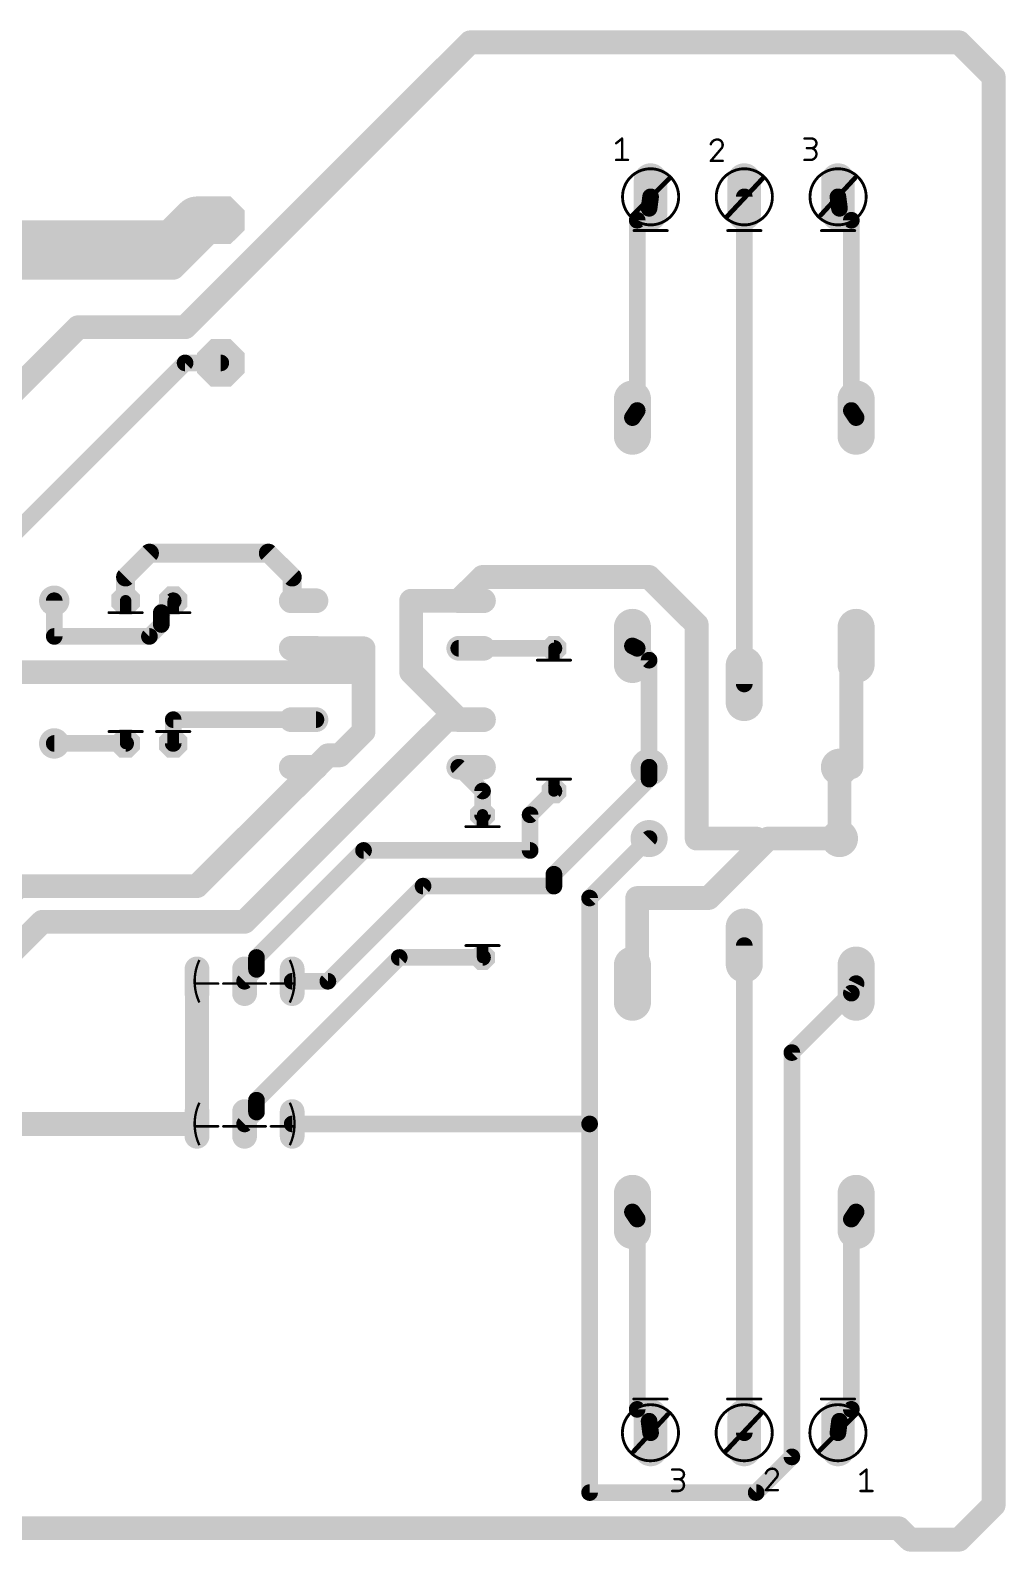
# Model space of a CAD drawing. Extents: x 0 to 112, y 1 to 83.
# Drawn here: x 59.7 to 111.7, y 1.3 to 82.5 of the extents above; entities that cross this region are included whole.
import ezdxf

# ---------------------------------------------------------------- set-up
doc = ezdxf.new("R2010")
doc.units = 0
for name, color, linetype in [('16', 132, 'CONTINUOUS'), ('17', 110, 'CONTINUOUS'), ('51', 253, 'CONTINUOUS')]:
    doc.layers.add(name, color=color, linetype=linetype)

# ---------------------------------------------------------------- blocks, each defined once
blk = doc.blocks.new('ROUNDP')
at = {"const_width": 0.5}
blk.add_lwpolyline([(0, -0.25, 1), (0, 0.25, 1), (0, -0.25)], format="xyb", dxfattribs=at)
blk = doc.blocks.new('LONGP100')
at = {"const_width": 1}
blk.add_lwpolyline([(-0.5, 0), (0.5, 0)], dxfattribs=at)
at = {"const_width": 0.5}
for points in [[(-0.5, 0.25, 1), (-0.5, -0.25)], [(0.5, -0.25, 1), (0.5, 0.25)]]:
    blk.add_lwpolyline(points, format="xyb", dxfattribs=at)
blk = doc.blocks.new('OFFSETP100')
at = {"const_width": 1}
blk.add_lwpolyline([(0, 0), (1, 0)], dxfattribs=at)
at = {"const_width": 0.5}
for points in [[(0, 0.25, 1), (0, -0.25)], [(1, -0.25, 1), (1, 0.25)]]:
    blk.add_lwpolyline(points, format="xyb", dxfattribs=at)
blk = doc.blocks.new('RECT')
blk.add_solid([(-0.5, -0.5), (0.5, -0.5), (-0.5, 0.5), (0.5, 0.5)])
blk = doc.blocks.new('OCTAGONP')
at = {"const_width": 0.5}
blk.add_lwpolyline([(-0.25, -0.1036), (-0.25, 0.1036), (-0.1036, 0.25), (0.1036, 0.25), (0.25, 0.1036), (0.25, -0.1036), (0.1036, -0.25), (-0.1036, -0.25), (-0.25, -0.1036), (-0.25, 0.1036)], dxfattribs=at)

msp = doc.modelspace()

# ---------------------------------------------------------------- linework, layer by layer
at = {"layer": '16'}
for points, const_width in [([(83.161, 81.891), (67.945, 66.675)], 1.27), ([(109.2552, 81.891), (83.161, 81.891)], 1.27), ([(111.101, 80.0452), (109.2552, 81.891)], 1.27), ([(111.101, 3.7748), (111.101, 80.0452)], 1.27), ([(92.71, 73.025), (92.79, 73.64)], 0.889), ([(97.79, 47.625), (97.79, 73.64)], 0.889), ([(102.87, 73.025), (102.79, 73.64)], 0.889), ([(67.31, 71.12), (68.58, 72.39)], 2.54), ([(68.58, 72.39), (69.85, 72.39)], 2.54), ([(92.075, 72.39), (92.71, 73.025)], 0.889), ([(103.505, 72.39), (102.87, 73.025)], 0.889), ([(44.45, 71.12), (67.31, 71.12)], 2.54), ([(67.31, 69.85), (69.85, 72.39)], 1.27), ([(92.075, 62.23), (92.075, 72.39)], 0.889), ([(103.505, 62.23), (103.505, 72.39)], 0.889), ([(57.15, 69.85), (67.31, 69.85)], 1.27), ([(52.705, 57.15), (62.23, 66.675)], 1.27), ([(67.945, 66.675), (62.23, 66.675)], 1.27), ([(67.945, 64.77), (56.515, 53.34)], 0.889), ([(69.85, 64.77), (67.945, 64.77)], 0.889), ([(92.075, 62.23), (91.821, 61.849)], 0.889), ([(103.505, 62.23), (103.759, 61.849)], 0.889), ([(64.77, 53.34), (66.04, 54.61)], 1.016), ([(66.04, 54.61), (72.39, 54.61)], 1.016), ([(72.39, 54.61), (73.66, 53.34)], 1.016), ([(64.77, 52.07), (64.77, 53.34)], 1.016), ([(73.66, 53.34), (73.66, 52.07)], 1.016), ([(83.82, 53.34), (82.55, 52.07)], 1.27), ([(92.71, 53.34), (83.82, 53.34)], 1.27), ([(95.25, 50.8), (92.71, 53.34)], 1.27), ([(60.96, 52.07), (60.96, 50.165)], 0.889), ([(66.675, 51.435), (67.31, 52.07)], 0.889), ([(80.01, 52.07), (80.01, 48.26)], 1.27), ([(82.55, 52.07), (80.01, 52.07)], 1.27), ([(66.04, 50.165), (66.675, 50.8)], 0.889), ([(66.675, 50.8), (66.675, 51.435)], 0.889), ([(95.25, 39.37), (95.25, 50.8)], 1.27), ([(60.96, 50.165), (66.04, 50.165)], 0.889), ([(74.93, 49.53), (77.47, 49.53)], 1.27), ([(77.47, 49.53), (77.47, 48.26)], 1.27), ([(87.63, 49.53), (82.55, 49.53)], 0.889), ([(92.075, 49.53), (91.821, 49.657)], 0.889), ([(92.71, 48.895), (92.075, 49.53)], 0.889), ([(103.505, 49.53), (103.759, 49.657)], 1.27), ([(103.505, 43.18), (103.505, 49.53)], 1.27), ([(77.47, 48.26), (48.895, 48.26)], 1.27), ([(77.47, 48.26), (77.47, 45.085)], 1.27), ([(80.01, 48.26), (82.55, 45.72)], 1.27), ([(92.71, 43.18), (92.71, 48.895)], 0.889), ([(71.12, 34.925), (81.915, 45.72)], 1.27), ([(81.915, 45.72), (82.55, 45.72)], 1.27), ([(67.31, 45.72), (74.93, 45.72)], 0.889), ([(67.31, 44.45), (67.31, 45.72)], 0.889), ([(77.47, 45.085), (76.2, 43.815)], 1.27), ([(60.96, 44.45), (64.77, 44.45)], 0.889), ([(75.565, 43.815), (74.93, 43.18)], 1.27), ([(76.2, 43.815), (75.565, 43.815)], 1.27), ([(68.58, 36.83), (74.93, 43.18)], 1.27), ([(83.82, 41.91), (82.55, 43.18)], 0.889), ([(92.71, 43.18), (92.71, 42.545)], 0.889), ([(102.87, 39.37), (102.87, 43.18)], 1.27), ([(102.87, 43.18), (103.505, 43.18)], 1.27), ([(83.82, 40.64), (83.82, 41.91)], 0.889), ([(87.63, 41.91), (86.36, 40.64)], 0.889), ([(92.71, 42.545), (87.63, 37.465)], 0.889), ([(86.36, 40.64), (86.36, 38.735)], 0.889), ([(92.71, 39.37), (89.535, 36.195)], 0.889), ([(98.425, 39.37), (95.25, 39.37)], 1.27), ([(98.425, 39.37), (98.7425, 39.0525)], 1.27), ([(99.06, 39.37), (98.7425, 39.0525)], 1.27), ([(102.87, 39.37), (99.06, 39.37)], 1.27), ([(77.47, 38.735), (71.755, 33.02)], 0.889), ([(86.36, 38.735), (77.47, 38.735)], 0.889), ([(98.7425, 39.0525), (95.885, 36.195)], 1.27), ([(52.705, 30.48), (59.055, 36.83)], 1.27), ([(59.055, 36.83), (68.58, 36.83)], 1.27), ([(87.63, 37.465), (87.63, 36.83)], 0.889), ([(80.645, 36.83), (75.565, 31.75)], 0.889), ([(87.63, 36.83), (80.645, 36.83)], 0.889), ([(89.535, 36.195), (89.535, 24.13)], 0.889), ([(92.075, 36.195), (92.075, 31.75)], 1.27), ([(95.885, 36.195), (92.075, 36.195)], 1.27), ([(53.34, 27.94), (60.325, 34.925)], 1.27), ([(60.325, 34.925), (71.12, 34.925)], 1.27), ([(71.755, 33.02), (71.755, 32.385)], 0.889), ([(79.375, 33.02), (71.755, 25.4)], 0.889), ([(83.82, 33.02), (79.375, 33.02)], 0.889), ([(97.79, 33.655), (97.79, 7.64)], 0.889), ([(71.755, 32.385), (71.12, 31.75)], 0.889), ([(68.58, 31.75), (68.58, 24.13)], 1.27), ([(75.565, 31.75), (73.66, 31.75)], 0.889), ([(92.075, 31.75), (91.821, 31.623)], 1.27), ([(103.505, 31.115), (103.759, 31.623)], 0.889), ([(100.33, 27.94), (103.505, 31.115)], 0.889), ([(100.33, 6.35), (100.33, 27.94)], 0.889), ([(71.755, 24.765), (71.12, 24.13)], 0.889), ([(71.755, 25.4), (71.755, 24.765)], 0.889), ([(43.18, 24.13), (68.58, 24.13)], 1.27), ([(89.535, 24.13), (73.66, 24.13)], 0.889), ([(89.535, 24.13), (89.535, 4.445)], 0.889), ([(92.075, 19.05), (91.821, 19.431)], 0.889), ([(103.505, 19.05), (103.759, 19.431)], 0.889), ([(92.075, 19.05), (92.075, 8.89)], 0.889), ([(103.505, 19.05), (103.505, 8.89)], 0.889), ([(92.075, 8.89), (92.71, 8.255)], 0.889), ([(103.505, 8.89), (102.87, 8.255)], 0.889), ([(92.71, 8.255), (92.79, 7.64)], 0.889), ([(102.87, 8.255), (102.79, 7.64)], 0.889), ([(98.425, 4.445), (100.33, 6.35)], 0.889), ([(89.535, 4.445), (98.425, 4.445)], 0.889), ([(109.2552, 1.929), (111.101, 3.7748)], 1.27), ([(48.26, 2.54), (106.0338, 2.54)], 1.27), ([(106.0338, 2.54), (106.6448, 1.929)], 1.27), ([(106.6448, 1.929), (109.2552, 1.929)], 1.27)]:
    msp.add_lwpolyline(points, dxfattribs=dict(at, const_width=const_width))
for points, const_width in [([(83.161, 82.2085, 1), (83.161, 81.5735)], 0.635), ([(83.3855, 81.6665, 1), (82.9365, 82.1155)], 0.635), ([(109.4797, 82.1155, 1), (109.0307, 81.6665)], 0.635), ([(109.2552, 81.5735, 1), (109.2552, 82.2085)], 0.635), ([(111.4185, 80.0452, 1), (110.7835, 80.0452)], 0.635), ([(110.8765, 79.8207, 1), (111.3255, 80.2697)], 0.635), ([(93.0104, 73.6113, 1), (92.5696, 73.6687)], 0.4445), ([(98.0123, 73.64, 1), (97.5678, 73.64)], 0.4445), ([(103.0104, 73.6687, 1), (102.5696, 73.6113)], 0.4445), ([(68.58, 73.025, 1), (68.58, 71.755)], 1.27), ([(69.029, 71.941, 1), (68.131, 72.839)], 1.27), ([(69.85, 71.755, 1), (69.85, 73.025)], 1.27), ([(92.4896, 73.0537, 1), (92.9304, 72.9963)], 0.4445), ([(92.8672, 72.8678, 1), (92.5528, 73.1822)], 0.4445), ([(103.0272, 73.1822, 1), (102.7128, 72.8678)], 0.4445), ([(102.6496, 72.9963, 1), (103.0904, 73.0537)], 0.4445), ([(67.31, 70.485, 1), (67.31, 71.755)], 1.27), ([(70.0745, 72.1655, 1), (69.6255, 72.6145)], 0.635), ([(91.9178, 72.5472, 1), (92.2322, 72.2328)], 0.4445), ([(92.2973, 72.39, 1), (91.8528, 72.39)], 0.4445), ([(103.7273, 72.39, 1), (103.2828, 72.39)], 0.4445), ([(103.3478, 72.2328, 1), (103.6622, 72.5472)], 0.4445), ([(66.861, 71.569, 1), (67.759, 70.671)], 1.27), ([(67.0855, 70.0745, 1), (67.5345, 69.6255)], 0.635), ([(67.31, 69.5325, 1), (67.31, 70.1675)], 0.635), ([(62.23, 66.9925, 1), (62.23, 66.3575)], 0.635), ([(62.4545, 66.4505, 1), (62.0055, 66.8995)], 0.635), ([(67.7205, 66.8995, 1), (68.1695, 66.4505)], 0.635), ([(67.945, 66.3575, 1), (67.945, 66.9925)], 0.635), ([(67.945, 64.9922, 1), (67.945, 64.5477)], 0.4445), ([(68.1022, 64.6128, 1), (67.7878, 64.9272)], 0.4445), ([(69.85, 64.5477, 1), (69.85, 64.9922)], 0.4445), ([(92.2599, 62.1067, 1), (91.8901, 62.3533)], 0.4445), ([(103.6899, 62.3533, 1), (103.3201, 62.1067)], 0.4445), ([(91.6361, 61.9723, 1), (92.0059, 61.7257)], 0.4445), ([(91.8528, 62.23, 1), (92.2973, 62.23)], 0.4445), ([(103.2828, 62.23, 1), (103.7273, 62.23)], 0.4445), ([(103.5741, 61.7257, 1), (103.9439, 61.9723)], 0.4445), ([(66.04, 54.864, 1), (66.04, 54.356)], 0.508), ([(66.2196, 54.4304, 1), (65.8604, 54.7896)], 0.508), ([(72.5696, 54.7896, 1), (72.2104, 54.4304)], 0.508), ([(72.39, 54.356, 1), (72.39, 54.864)], 0.508), ([(65.024, 53.34, 1), (64.516, 53.34)], 0.508), ([(64.5904, 53.5196, 1), (64.9496, 53.1604)], 0.508), ([(73.914, 53.34, 1), (73.406, 53.34)], 0.508), ([(73.4804, 53.1604, 1), (73.8396, 53.5196)], 0.508), ([(83.82, 53.6575, 1), (83.82, 53.0225)], 0.635), ([(84.0445, 53.1155, 1), (83.5955, 53.5645)], 0.635), ([(92.9345, 53.5645, 1), (92.4855, 53.1155)], 0.635), ([(92.71, 53.0225, 1), (92.71, 53.6575)], 0.635), ([(61.1823, 52.07, 1), (60.7377, 52.07)], 0.4445), ([(64.516, 52.07, 1), (65.024, 52.07)], 0.508), ([(67.4672, 51.9128, 1), (67.1528, 52.2272)], 0.4445), ([(73.406, 52.07, 1), (73.914, 52.07)], 0.508), ([(80.3275, 52.07, 1), (79.6925, 52.07)], 0.635), ([(80.01, 52.3875, 1), (80.01, 51.7525)], 0.635), ([(82.3255, 52.2945, 1), (82.7745, 51.8455)], 0.635), ([(82.55, 51.7525, 1), (82.55, 52.3875)], 0.635), ([(66.8972, 51.435, 1), (66.4527, 51.435)], 0.4445), ([(66.5178, 51.5922, 1), (66.8322, 51.2778)], 0.4445), ([(66.8322, 50.6428, 1), (66.5178, 50.9572)], 0.4445), ([(95.5675, 50.8, 1), (94.9325, 50.8)], 0.635), ([(95.0255, 50.5755, 1), (95.4745, 51.0245)], 0.635), ([(60.7377, 50.165, 1), (61.1823, 50.165)], 0.4445), ([(60.96, 50.3873, 1), (60.96, 49.9427)], 0.4445), ([(65.8828, 50.3222, 1), (66.1972, 50.0078)], 0.4445), ([(66.04, 49.9427, 1), (66.04, 50.3873)], 0.4445), ([(66.4527, 50.8, 1), (66.8972, 50.8)], 0.4445), ([(74.93, 49.8475, 1), (74.93, 49.2125)], 0.635), ([(77.7875, 49.53, 1), (77.1525, 49.53)], 0.635), ([(77.47, 49.2125, 1), (77.47, 49.8475)], 0.635), ([(82.55, 49.7523, 1), (82.55, 49.3077)], 0.4445), ([(87.63, 49.3077, 1), (87.63, 49.7523)], 0.4445), ([(91.9204, 49.8558, 1), (91.7216, 49.4582)], 0.4445), ([(92.2322, 49.6872, 1), (91.9178, 49.3728)], 0.4445), ([(91.9756, 49.3312, 1), (92.1744, 49.7288)], 0.4445), ([(103.8225, 49.53, 1), (103.1875, 49.53)], 0.635), ([(103.363, 49.814, 1), (103.647, 49.246)], 0.635), ([(103.901, 49.373, 1), (103.617, 49.941)], 0.635), ([(77.7875, 48.26, 1), (77.1525, 48.26)], 0.635), ([(77.47, 47.9425, 1), (77.47, 48.5775)], 0.635), ([(80.2345, 48.4845, 1), (79.7855, 48.0355)], 0.635), ([(92.9323, 48.895, 1), (92.4878, 48.895)], 0.4445), ([(92.5528, 48.7378, 1), (92.8672, 49.0522)], 0.4445), ([(77.1525, 48.26, 1), (77.7875, 48.26)], 0.635), ([(79.6925, 48.26, 1), (80.3275, 48.26)], 0.635), ([(97.5678, 47.625, 1), (98.0123, 47.625)], 0.4445), ([(81.915, 46.0375, 1), (81.915, 45.4025)], 0.635), ([(82.1395, 45.4955, 1), (81.6905, 45.9445)], 0.635), ([(82.55, 45.4025, 1), (82.55, 46.0375)], 0.635), ([(67.31, 45.9423, 1), (67.31, 45.4977)], 0.4445), ([(67.5323, 45.72, 1), (67.0877, 45.72)], 0.4445), ([(74.93, 45.4977, 1), (74.93, 45.9423)], 0.4445), ([(77.6945, 44.8605, 1), (77.2455, 45.3095)], 0.635), ([(82.3255, 45.4955, 1), (82.7745, 45.9445)], 0.635), ([(60.96, 44.6723, 1), (60.96, 44.2278)], 0.4445), ([(64.77, 44.2278, 1), (64.77, 44.6723)], 0.4445), ([(77.1525, 45.085, 1), (77.7875, 45.085)], 0.635), ([(67.0877, 44.45, 1), (67.5323, 44.45)], 0.4445), ([(75.565, 44.1325, 1), (75.565, 43.4975)], 0.635), ([(75.7895, 43.5905, 1), (75.3405, 44.0395)], 0.635), ([(75.9755, 44.0395, 1), (76.4245, 43.5905)], 0.635), ([(76.2, 43.4975, 1), (76.2, 44.1325)], 0.635), ([(74.7055, 43.4045, 1), (75.1545, 42.9555)], 0.635), ([(75.1545, 42.9555, 1), (74.7055, 43.4045)], 0.635), ([(82.7072, 43.3372, 1), (82.3928, 43.0228)], 0.4445), ([(92.9323, 43.18, 1), (92.4878, 43.18)], 0.4445), ([(92.4878, 43.18, 1), (92.9323, 43.18)], 0.4445), ([(103.1875, 43.18, 1), (102.5525, 43.18)], 0.635), ([(102.87, 43.4975, 1), (102.87, 42.8625)], 0.635), ([(103.1875, 43.18, 1), (103.8225, 43.18)], 0.635), ([(103.505, 42.8625, 1), (103.505, 43.4975)], 0.635), ([(84.0423, 41.91, 1), (83.5978, 41.91)], 0.4445), ([(83.6628, 41.7528, 1), (83.9772, 42.0672)], 0.4445), ([(87.7872, 41.7528, 1), (87.4728, 42.0672)], 0.4445), ([(92.4878, 42.545, 1), (92.9323, 42.545)], 0.4445), ([(92.8672, 42.3878, 1), (92.5528, 42.7022)], 0.4445), ([(83.5978, 40.64, 1), (84.0423, 40.64)], 0.4445), ([(86.5823, 40.64, 1), (86.1377, 40.64)], 0.4445), ([(86.2028, 40.7972, 1), (86.5172, 40.4828)], 0.4445), ([(92.8672, 39.2128, 1), (92.5528, 39.5272)], 0.4445), ([(95.25, 39.6875, 1), (95.25, 39.0525)], 0.635), ([(98.6495, 39.5945, 1), (98.2005, 39.1455)], 0.635), ([(98.425, 39.0525, 1), (98.425, 39.6875)], 0.635), ([(99.06, 39.6875, 1), (99.06, 39.0525)], 0.635), ([(99.2845, 39.1455, 1), (98.8355, 39.5945)], 0.635), ([(102.87, 39.0525, 1), (102.87, 39.6875)], 0.635), ([(77.47, 38.9573, 1), (77.47, 38.5127)], 0.4445), ([(77.6272, 38.5778, 1), (77.3128, 38.8922)], 0.4445), ([(86.36, 38.5127, 1), (86.36, 38.9573)], 0.4445), ([(94.9325, 39.37, 1), (95.5675, 39.37)], 0.635), ([(98.518, 39.277, 1), (98.967, 38.828)], 0.635), ([(98.967, 38.828, 1), (98.518, 39.277)], 0.635), ([(98.518, 38.828, 1), (98.967, 39.277)], 0.635), ([(102.5525, 39.37, 1), (103.1875, 39.37)], 0.635), ([(86.1377, 38.735, 1), (86.5823, 38.735)], 0.4445), ([(68.3555, 37.0545, 1), (68.8045, 36.6055)], 0.635), ([(68.58, 36.5125, 1), (68.58, 37.1475)], 0.635), ([(87.4728, 37.6222, 1), (87.7872, 37.3078)], 0.4445), ([(87.8523, 37.465, 1), (87.4078, 37.465)], 0.4445), ([(80.645, 37.0523, 1), (80.645, 36.6077)], 0.4445), ([(80.8022, 36.6728, 1), (80.4878, 36.9872)], 0.4445), ([(87.4078, 36.83, 1), (87.8523, 36.83)], 0.4445), ([(87.63, 36.6077, 1), (87.63, 37.0523)], 0.4445), ([(89.3778, 36.3522, 1), (89.6922, 36.0378)], 0.4445), ([(89.7573, 36.195, 1), (89.3128, 36.195)], 0.4445), ([(92.3925, 36.195, 1), (91.7575, 36.195)], 0.635), ([(92.075, 36.5125, 1), (92.075, 35.8775)], 0.635), ([(95.6605, 36.4195, 1), (96.1095, 35.9705)], 0.635), ([(95.885, 35.8775, 1), (95.885, 36.5125)], 0.635), ([(60.325, 35.2425, 1), (60.325, 34.6075)], 0.635), ([(60.5495, 34.7005, 1), (60.1005, 35.1495)], 0.635), ([(70.8955, 35.1495, 1), (71.3445, 34.7005)], 0.635), ([(71.12, 34.6075, 1), (71.12, 35.2425)], 0.635), ([(71.5978, 33.1772, 1), (71.9122, 32.8628)], 0.4445), ([(71.9773, 33.02, 1), (71.5328, 33.02)], 0.4445), ([(79.375, 33.2423, 1), (79.375, 32.7978)], 0.4445), ([(79.5322, 32.8628, 1), (79.2178, 33.1772)], 0.4445), ([(83.82, 32.7978, 1), (83.82, 33.2423)], 0.4445), ([(98.0123, 33.655, 1), (97.5678, 33.655)], 0.4445), ([(71.5328, 32.385, 1), (71.9773, 32.385)], 0.4445), ([(71.9122, 32.2278, 1), (71.5978, 32.5422)], 0.4445), ([(68.8975, 31.75, 1), (68.2625, 31.75)], 0.635), ([(70.9628, 31.9072, 1), (71.2772, 31.5928)], 0.4445), ([(73.66, 31.9722, 1), (73.66, 31.5278)], 0.4445), ([(75.4078, 31.9072, 1), (75.7222, 31.5928)], 0.4445), ([(75.565, 31.5278, 1), (75.565, 31.9722)], 0.4445), ([(91.679, 31.907, 1), (91.963, 31.339)], 0.635), ([(91.7575, 31.75, 1), (92.3925, 31.75)], 0.635), ([(92.217, 31.466, 1), (91.933, 32.034)], 0.635), ([(103.9578, 31.5236, 1), (103.5602, 31.7224)], 0.4445), ([(103.3062, 31.2144, 1), (103.7038, 31.0156)], 0.4445), ([(103.6622, 30.9578, 1), (103.3478, 31.2722)], 0.4445), ([(100.5523, 27.94, 1), (100.1077, 27.94)], 0.4445), ([(100.1728, 28.0972, 1), (100.4872, 27.7828)], 0.4445), ([(71.5978, 25.5572, 1), (71.9122, 25.2428)], 0.4445), ([(71.9773, 25.4, 1), (71.5328, 25.4)], 0.4445), ([(71.9122, 24.6078, 1), (71.5978, 24.9222)], 0.4445), ([(68.2625, 24.13, 1), (68.8975, 24.13)], 0.635), ([(68.58, 23.8125, 1), (68.58, 24.4475)], 0.635), ([(70.9628, 24.2872, 1), (71.2772, 23.9728)], 0.4445), ([(71.5328, 24.765, 1), (71.9773, 24.765)], 0.4445), ([(73.66, 24.3523, 1), (73.66, 23.9078)], 0.4445), ([(89.7573, 24.13, 1), (89.3128, 24.13)], 0.4445), ([(89.535, 23.9078, 1), (89.535, 24.3523)], 0.4445), ([(89.3128, 24.13, 1), (89.7573, 24.13)], 0.4445), ([(92.0059, 19.5543, 1), (91.6361, 19.3077)], 0.4445), ([(103.9439, 19.3077, 1), (103.5741, 19.5543)], 0.4445), ([(92.2973, 19.05, 1), (91.8528, 19.05)], 0.4445), ([(91.8901, 18.9267, 1), (92.2599, 19.1733)], 0.4445), ([(103.7273, 19.05, 1), (103.2828, 19.05)], 0.4445), ([(103.3201, 19.1733, 1), (103.6899, 18.9267)], 0.4445), ([(92.2322, 9.0472, 1), (91.9178, 8.7328)], 0.4445), ([(91.8528, 8.89, 1), (92.2973, 8.89)], 0.4445), ([(103.2828, 8.89, 1), (103.7273, 8.89)], 0.4445), ([(103.6622, 8.7328, 1), (103.3478, 9.0472)], 0.4445), ([(92.9304, 8.2837, 1), (92.4896, 8.2263)], 0.4445), ([(92.5528, 8.0978, 1), (92.8672, 8.4122)], 0.4445), ([(102.7128, 8.4122, 1), (103.0272, 8.0978)], 0.4445), ([(103.0904, 8.2263, 1), (102.6496, 8.2837)], 0.4445), ([(92.5696, 7.6113, 1), (93.0104, 7.6687)], 0.4445), ([(97.5678, 7.64, 1), (98.0123, 7.64)], 0.4445), ([(102.5696, 7.6687, 1), (103.0104, 7.6113)], 0.4445), ([(100.1077, 6.35, 1), (100.5523, 6.35)], 0.4445), ([(100.4872, 6.1928, 1), (100.1728, 6.5072)], 0.4445), ([(89.535, 4.6673, 1), (89.535, 4.2228)], 0.4445), ([(98.425, 4.2228, 1), (98.425, 4.6673)], 0.4445), ([(89.3128, 4.445, 1), (89.7573, 4.445)], 0.4445), ([(98.2678, 4.6022, 1), (98.5822, 4.2878)], 0.4445), ([(110.7835, 3.7748, 1), (111.4185, 3.7748)], 0.635), ([(111.3255, 3.5503, 1), (110.8765, 3.9993)], 0.635), ([(106.2583, 2.7645, 1), (105.8093, 2.3155)], 0.635), ([(106.0338, 2.2225, 1), (106.0338, 2.8575)], 0.635), ([(106.6448, 2.2465, 1), (106.6448, 1.6115)], 0.635), ([(106.4203, 1.7045, 1), (106.8693, 2.1535)], 0.635), ([(109.0307, 2.1535, 1), (109.4797, 1.7045)], 0.635), ([(109.2552, 1.6115, 1), (109.2552, 2.2465)], 0.635)]:
    msp.add_lwpolyline(points, format="xyb", dxfattribs=dict(at, const_width=const_width))
at = {"layer": '51'}
for points, const_width in [([(90.9485, 76.4975), (91.266, 76.7515)], 0.127), ([(91.266, 76.7515), (91.266, 75.6085)], 0.127), ([(101.0069, 76.7515), (101.3879, 76.7515)], 0.127), ([(90.9485, 75.6085), (91.5835, 75.6085)], 0.127), ([(96.5429, 76.1927), (96.0031, 75.5577)], 0.127), ([(96.0031, 75.5577), (96.6381, 75.5577)], 0.127), ([(101.0069, 75.6085), (101.3244, 75.6085)], 0.127), ([(101.3879, 76.2435), (101.1339, 76.2435)], 0.127), ([(91.799, 72.624), (93.806, 74.631)], 0.254), ([(96.879, 72.599), (98.784, 74.631)], 0.254), ([(101.883, 72.675), (103.687, 74.631)], 0.254), ([(91.901, 71.837), (93.679, 71.837)], 0.1524), ([(96.905, 71.837), (98.683, 71.837)], 0.1524), ([(101.909, 71.837), (103.687, 71.837)], 0.1524), ([(64.77, 52.07), (64.77, 51.689)], 0.6096), ([(67.31, 51.689), (67.31, 52.07)], 0.6096), ([(63.881, 51.435), (65.659, 51.435)], 0.1524), ([(68.199, 51.435), (66.421, 51.435)], 0.1524), ([(87.63, 49.149), (87.63, 49.53)], 0.6096), ([(88.519, 48.895), (86.741, 48.895)], 0.1524), ([(63.881, 45.085), (65.659, 45.085)], 0.1524), ([(64.77, 44.831), (64.77, 44.45)], 0.6096), ([(68.199, 45.085), (66.421, 45.085)], 0.1524), ([(67.31, 44.45), (67.31, 44.831)], 0.6096), ([(88.519, 42.545), (86.741, 42.545)], 0.1524), ([(87.63, 41.91), (87.63, 42.291)], 0.6096), ([(83.82, 40.259), (83.82, 40.64)], 0.6096), ([(84.709, 40.005), (82.931, 40.005)], 0.1524), ([(84.709, 33.655), (82.931, 33.655)], 0.1524), ([(83.82, 33.02), (83.82, 33.401)], 0.6096), ([(69.716, 31.623), (68.456, 31.623)], 0.127), ([(72.256, 31.623), (69.984, 31.623)], 0.127), ([(73.784, 31.623), (72.524, 31.623)], 0.127), ([(69.716, 24.003), (68.456, 24.003)], 0.127), ([(72.256, 24.003), (69.984, 24.003)], 0.127), ([(73.784, 24.003), (72.524, 24.003)], 0.127), ([(93.671, 9.443), (91.893, 9.443)], 0.1524), ([(98.675, 9.443), (96.897, 9.443)], 0.1524), ([(103.679, 9.443), (101.901, 9.443)], 0.1524), ([(93.697, 8.605), (91.893, 6.649)], 0.254), ([(98.701, 8.681), (96.796, 6.649)], 0.254), ([(103.781, 8.656), (101.774, 6.649)], 0.254), ([(93.9381, 5.6715), (94.3191, 5.6715)], 0.127), ([(103.9965, 5.4175), (104.314, 5.6715)], 0.127), ([(104.314, 5.6715), (104.314, 4.5285)], 0.127), ([(94.3191, 5.1635), (94.0651, 5.1635)], 0.127), ([(99.4817, 5.2143), (98.9419, 4.5793)], 0.127), ([(93.9381, 4.5285), (94.2556, 4.5285)], 0.127), ([(98.9419, 4.5793), (99.5769, 4.5793)], 0.127), ([(103.9965, 4.5285), (104.6315, 4.5285)], 0.127)]:
    msp.add_lwpolyline(points, dxfattribs=dict(at, const_width=const_width))
for points, const_width in [([(90.9287, 76.5223, 1), (90.9683, 76.4727)], 0.0635), ([(91.2978, 76.7515, 1), (91.2343, 76.7515)], 0.0635), ([(91.2858, 76.7267, 1), (91.2462, 76.7763)], 0.0635), ([(96.3524, 76.7007, 0.3252), (96.0031, 76.4467)], 0.127), ([(95.9729, 76.4565, 1), (96.0333, 76.4369)], 0.0635), ([(96.3524, 76.7325, 1), (96.3524, 76.6689)], 0.0635), ([(96.6381, 76.415, 0.4142), (96.3524, 76.7007)], 0.127), ([(96.3523, 76.6689, 1), (96.3524, 76.7325)], 0.0635), ([(96.5429, 76.1927, 0.2053), (96.6381, 76.415)], 0.127), ([(96.6698, 76.415, 1), (96.6064, 76.4149)], 0.0635), ([(96.6064, 76.415, 1), (96.6699, 76.415)], 0.0635), ([(101.0069, 76.7833, 1), (101.0069, 76.7198)], 0.0635), ([(101.3879, 76.2435, 1), (101.3879, 76.7515)], 0.127), ([(101.3879, 76.7833, 1), (101.3879, 76.7198)], 0.0635), ([(101.3879, 76.7198, 1), (101.3879, 76.7833)], 0.0635), ([(90.9485, 75.6403, 1), (90.9485, 75.5768)], 0.0635), ([(91.2343, 75.6085, 1), (91.2978, 75.6085)], 0.0635), ([(91.5835, 75.5768, 1), (91.5835, 75.6403)], 0.0635), ([(96.0031, 75.5894, 1), (96.0031, 75.5259)], 0.0635), ([(95.9789, 75.5783, 1), (96.0273, 75.5371)], 0.0635), ([(96.521, 76.2157, 1), (96.5647, 76.1697)], 0.0635), ([(96.567, 76.1721, 1), (96.5187, 76.2133)], 0.0635), ([(96.6381, 75.5259, 1), (96.6381, 75.5894)], 0.0635), ([(101.0069, 75.6403, 1), (101.0069, 75.5768)], 0.0635), ([(101.1339, 76.2752, 1), (101.1339, 76.2117)], 0.0635), ([(101.3244, 75.6085, 1), (101.3244, 76.2435)], 0.127), ([(101.3244, 76.2752, 1), (101.3244, 76.2117)], 0.0635), ([(101.3244, 75.6403, 1), (101.3244, 75.5768)], 0.0635), ([(101.3244, 75.5768, 1), (101.3244, 75.6403)], 0.0635), ([(101.3879, 76.2752, 1), (101.3879, 76.2117)], 0.0635), ([(101.3879, 76.2117, 1), (101.3879, 76.2752)], 0.0635), ([(92.79, 72.1414, 1), (92.79, 75.1386, 1), (92.79, 72.1414)], 0.1524), ([(93.8509, 74.5861, 1), (93.7611, 74.6759)], 0.127), ([(97.7938, 72.1414, 1), (97.7938, 75.1386, 1), (97.7938, 72.1414)], 0.1524), ([(98.8303, 74.5876, 1), (98.7377, 74.6744)], 0.127), ([(102.7976, 72.1414, 1), (102.7976, 75.1386, 1), (102.7976, 72.1414)], 0.1524), ([(103.7337, 74.5879, 1), (103.6403, 74.6741)], 0.127), ([(91.7541, 72.6689, 1), (91.8439, 72.5791)], 0.127), ([(96.8327, 72.6424, 1), (96.9253, 72.5556)], 0.127), ([(101.8363, 72.7181, 1), (101.9297, 72.6319)], 0.127), ([(91.901, 71.8751, 1), (91.901, 71.7989)], 0.0762), ([(93.679, 71.7989, 1), (93.679, 71.8751)], 0.0762), ([(96.905, 71.8751, 1), (96.905, 71.7989)], 0.0762), ([(98.683, 71.7989, 1), (98.683, 71.8751)], 0.0762), ([(101.909, 71.8751, 1), (101.909, 71.7989)], 0.0762), ([(103.687, 71.7989, 1), (103.687, 71.8751)], 0.0762), ([(64.9224, 52.07, 1), (64.6176, 52.07)], 0.3048), ([(67.4624, 52.07, 1), (67.1576, 52.07)], 0.3048), ([(63.881, 51.4731, 1), (63.881, 51.3969)], 0.0762), ([(64.6176, 51.689, 1), (64.9224, 51.689)], 0.3048), ([(65.659, 51.3969, 1), (65.659, 51.4731)], 0.0762), ([(66.421, 51.4731, 1), (66.421, 51.3969)], 0.0762), ([(67.1576, 51.689, 1), (67.4624, 51.689)], 0.3048), ([(68.199, 51.3969, 1), (68.199, 51.4731)], 0.0762), ([(87.7824, 49.53, 1), (87.4776, 49.53)], 0.3048), ([(86.741, 48.9331, 1), (86.741, 48.8569)], 0.0762), ([(87.4776, 49.149, 1), (87.7824, 49.149)], 0.3048), ([(88.519, 48.8569, 1), (88.519, 48.9331)], 0.0762), ([(63.881, 45.1231, 1), (63.881, 45.0469)], 0.0762), ([(64.9224, 44.831, 1), (64.6176, 44.831)], 0.3048), ([(65.659, 45.0469, 1), (65.659, 45.1231)], 0.0762), ([(66.421, 45.1231, 1), (66.421, 45.0469)], 0.0762), ([(67.4624, 44.831, 1), (67.1576, 44.831)], 0.3048), ([(68.199, 45.0469, 1), (68.199, 45.1231)], 0.0762), ([(64.6176, 44.45, 1), (64.9224, 44.45)], 0.3048), ([(67.1576, 44.45, 1), (67.4624, 44.45)], 0.3048), ([(86.741, 42.5831, 1), (86.741, 42.5069)], 0.0762), ([(87.7824, 42.291, 1), (87.4776, 42.291)], 0.3048), ([(88.519, 42.5069, 1), (88.519, 42.5831)], 0.0762), ([(87.4776, 41.91, 1), (87.7824, 41.91)], 0.3048), ([(83.9724, 40.64, 1), (83.6676, 40.64)], 0.3048), ([(82.931, 40.0431, 1), (82.931, 39.9669)], 0.0762), ([(83.6676, 40.259, 1), (83.9724, 40.259)], 0.3048), ([(84.709, 39.9669, 1), (84.709, 40.0431)], 0.0762), ([(82.931, 33.6931, 1), (82.931, 33.6169)], 0.0762), ([(83.9724, 33.401, 1), (83.6676, 33.401)], 0.3048), ([(84.709, 33.6169, 1), (84.709, 33.6931)], 0.0762), ([(68.707, 32.8859, 0.2236), (68.707, 30.6141)], 0.127), ([(73.533, 30.6141, 0.2236), (73.533, 32.8859)], 0.127), ([(83.6676, 33.02, 1), (83.9724, 33.02)], 0.3048), ([(68.456, 31.6547, 1), (68.456, 31.5913)], 0.0635), ([(69.716, 31.5913, 1), (69.716, 31.6547)], 0.0635), ([(69.984, 31.6547, 1), (69.984, 31.5913)], 0.0635), ([(72.256, 31.5913, 1), (72.256, 31.6547)], 0.0635), ([(72.524, 31.6547, 1), (72.524, 31.5913)], 0.0635), ([(73.784, 31.5913, 1), (73.784, 31.6547)], 0.0635), ([(68.707, 25.2659, 0.2236), (68.707, 22.9941)], 0.127), ([(73.533, 22.9941, 0.2236), (73.533, 25.2659)], 0.127), ([(68.456, 24.0347, 1), (68.456, 23.9713)], 0.0635), ([(69.716, 23.9713, 1), (69.716, 24.0347)], 0.0635), ([(69.984, 24.0347, 1), (69.984, 23.9713)], 0.0635), ([(72.256, 23.9713, 1), (72.256, 24.0347)], 0.0635), ([(72.524, 24.0347, 1), (72.524, 23.9713)], 0.0635), ([(73.784, 23.9713, 1), (73.784, 24.0347)], 0.0635), ([(92.7824, 6.1414, 1), (92.7824, 9.1386, 1), (92.7824, 6.1414)], 0.1524), ([(91.893, 9.4811, 1), (91.893, 9.4049)], 0.0762), ([(93.671, 9.4049, 1), (93.671, 9.4811)], 0.0762), ([(97.7862, 6.1414, 1), (97.7862, 9.1386, 1), (97.7862, 6.1414)], 0.1524), ([(96.897, 9.4811, 1), (96.897, 9.4049)], 0.0762), ([(98.675, 9.4049, 1), (98.675, 9.4811)], 0.0762), ([(102.79, 6.1414, 1), (102.79, 9.1386, 1), (102.79, 6.1414)], 0.1524), ([(101.901, 9.4811, 1), (101.901, 9.4049)], 0.0762), ([(103.679, 9.4049, 1), (103.679, 9.4811)], 0.0762), ([(93.7437, 8.5619, 1), (93.6503, 8.6481)], 0.127), ([(98.7473, 8.6376, 1), (98.6547, 8.7244)], 0.127), ([(103.8259, 8.6111, 1), (103.7361, 8.7009)], 0.127), ([(91.8463, 6.6921, 1), (91.9397, 6.6059)], 0.127), ([(96.7497, 6.6924, 1), (96.8423, 6.6056)], 0.127), ([(101.7291, 6.6939, 1), (101.8189, 6.6041)], 0.127), ([(93.9381, 5.7032, 1), (93.9381, 5.6398)], 0.0635), ([(94.3191, 5.1635, 1), (94.3191, 5.6715)], 0.127), ([(94.3191, 5.7032, 1), (94.3191, 5.6398)], 0.0635), ([(94.3191, 5.6398, 1), (94.3191, 5.7032)], 0.0635), ([(99.2912, 5.7223, 0.3252), (98.9419, 5.4683)], 0.127), ([(99.2912, 5.7541, 1), (99.2912, 5.6906)], 0.0635), ([(99.5769, 5.4366, 0.4142), (99.2912, 5.7223)], 0.127), ([(99.2911, 5.6906, 1), (99.2912, 5.7541)], 0.0635), ([(104.3458, 5.6715, 1), (104.2823, 5.6715)], 0.0635), ([(104.3338, 5.6467, 1), (104.2942, 5.6963)], 0.0635), ([(94.0651, 5.1952, 1), (94.0651, 5.1318)], 0.0635), ([(94.2556, 4.5285, 1), (94.2556, 5.1635)], 0.127), ([(94.2556, 5.1952, 1), (94.2556, 5.1318)], 0.0635), ([(94.3191, 5.1952, 1), (94.3191, 5.1318)], 0.0635), ([(94.3191, 5.1318, 1), (94.3191, 5.1952)], 0.0635), ([(98.9117, 5.4781, 1), (98.9721, 5.4585)], 0.0635), ([(99.4817, 5.2143, 0.2053), (99.5769, 5.4366)], 0.127), ([(99.4598, 5.2373, 1), (99.5035, 5.1913)], 0.0635), ([(99.5058, 5.1937, 1), (99.4575, 5.2349)], 0.0635), ([(99.6086, 5.4366, 1), (99.5452, 5.4365)], 0.0635), ([(99.5452, 5.4366, 1), (99.6087, 5.4366)], 0.0635), ([(103.9767, 5.4423, 1), (104.0163, 5.3927)], 0.0635), ([(93.9381, 4.5602, 1), (93.9381, 4.4968)], 0.0635), ([(94.2556, 4.5602, 1), (94.2556, 4.4968)], 0.0635), ([(94.2556, 4.4968, 1), (94.2556, 4.5602)], 0.0635), ([(98.9177, 4.5999, 1), (98.9661, 4.5587)], 0.0635), ([(98.9419, 4.611, 1), (98.9419, 4.5476)], 0.0635), ([(99.5769, 4.5476, 1), (99.5769, 4.611)], 0.0635), ([(103.9965, 4.5602, 1), (103.9965, 4.4968)], 0.0635), ([(104.2823, 4.5285, 1), (104.3458, 4.5285)], 0.0635), ([(104.6315, 4.4968, 1), (104.6315, 4.5602)], 0.0635)]:
    msp.add_lwpolyline(points, format="xyb", dxfattribs=dict(at, const_width=const_width))

# ---------------------------------------------------------------- block references
at = {"layer": '17'}
for name, p, xscale, yscale, rotation in [('LONGP100', (92.79, 73.64), 1.7907, 1.7907, 90), ('LONGP100', (92.79, 73.64), 1.7907, 1.7907, 90), ('LONGP100', (97.79, 73.64), 1.7907, 1.7907, 90), ('LONGP100', (97.79, 73.64), 1.7907, 1.7907, 90), ('LONGP100', (102.79, 73.64), 1.7907, 1.7907, 90), ('LONGP100', (102.79, 73.64), 1.7907, 1.7907, 90), ('OCTAGONP', (69.85, 72.39), 2.54, 2.54, 270), ('OCTAGONP', (69.85, 72.39), 2.54, 2.54, 270), ('OCTAGONP', (69.85, 64.77), 2.54, 2.54, 270), ('OCTAGONP', (69.85, 64.77), 2.54, 2.54, 270), ('LONGP100', (91.821, 61.849), 1.9812, 1.9812, 90), ('LONGP100', (91.821, 61.849), 1.9812, 1.9812, 90), ('LONGP100', (103.759, 61.849), 1.9812, 1.9812, 90), ('LONGP100', (103.759, 61.849), 1.9812, 1.9812, 90), ('ROUNDP', (60.96, 52.07), 1.6256, 1.6256, 90), ('ROUNDP', (60.96, 52.07), 1.6256, 1.6256, 90), ('OCTAGONP', (64.77, 52.07), 1.524, 1.524, 270), ('OCTAGONP', (64.77, 52.07), 1.524, 1.524, 270), ('OCTAGONP', (67.31, 52.07), 1.524, 1.524, 90), ('OCTAGONP', (67.31, 52.07), 1.524, 1.524, 90), ('OFFSETP100', (74.93, 52.07), 1.3208, 1.3208, 180), ('OFFSETP100', (74.93, 52.07), 1.3208, 1.3208, 180), ('LONGP100', (91.821, 49.657), 1.9812, 1.9812, 90), ('LONGP100', (91.821, 49.657), 1.9812, 1.9812, 90), ('LONGP100', (103.759, 49.657), 1.9812, 1.9812, 90), ('LONGP100', (103.759, 49.657), 1.9812, 1.9812, 90), ('OFFSETP100', (74.93, 49.53), 1.3208, 1.3208, 180), ('OFFSETP100', (74.93, 49.53), 1.3208, 1.3208, 180), ('OCTAGONP', (87.63, 49.53), 1.3208, 1.3208, 90), ('OCTAGONP', (87.63, 49.53), 1.3208, 1.3208, 90), ('LONGP100', (97.79, 47.625), 1.9812, 1.9812, 90), ('LONGP100', (97.79, 47.625), 1.9812, 1.9812, 90), ('OFFSETP100', (74.93, 45.72), 1.3208, 1.3208, 180), ('OFFSETP100', (74.93, 45.72), 1.3208, 1.3208, 180), ('ROUNDP', (60.96, 44.45), 1.6256, 1.6256, 90), ('ROUNDP', (60.96, 44.45), 1.6256, 1.6256, 90), ('OCTAGONP', (64.77, 44.45), 1.524, 1.524, 270), ('OCTAGONP', (64.77, 44.45), 1.524, 1.524, 270), ('OCTAGONP', (67.31, 44.45), 1.524, 1.524, 90), ('OCTAGONP', (67.31, 44.45), 1.524, 1.524, 90), ('OFFSETP100', (74.93, 43.18), 1.3208, 1.3208, 180), ('OFFSETP100', (74.93, 43.18), 1.3208, 1.3208, 180), ('OCTAGONP', (87.63, 41.91), 1.3208, 1.3208, 90), ('OCTAGONP', (87.63, 41.91), 1.3208, 1.3208, 90), ('OCTAGONP', (83.82, 40.64), 1.3208, 1.3208, 90), ('OCTAGONP', (83.82, 40.64), 1.3208, 1.3208, 90), ('LONGP100', (97.79, 33.655), 1.9812, 1.9812, 270), ('LONGP100', (97.79, 33.655), 1.9812, 1.9812, 270), ('OCTAGONP', (83.82, 33.02), 1.3208, 1.3208, 90), ('OCTAGONP', (83.82, 33.02), 1.3208, 1.3208, 90), ('LONGP100', (91.821, 31.623), 1.9812, 1.9812, 270), ('LONGP100', (91.821, 31.623), 1.9812, 1.9812, 270), ('LONGP100', (103.759, 31.623), 1.9812, 1.9812, 270), ('LONGP100', (103.759, 31.623), 1.9812, 1.9812, 270), ('LONGP100', (68.58, 31.75), 1.3208, 1.3208, 90), ('LONGP100', (68.58, 31.75), 1.3208, 1.3208, 90), ('LONGP100', (71.12, 31.75), 1.3208, 1.3208, 90), ('LONGP100', (71.12, 31.75), 1.3208, 1.3208, 90), ('LONGP100', (73.66, 31.75), 1.3208, 1.3208, 90), ('LONGP100', (73.66, 31.75), 1.3208, 1.3208, 90), ('LONGP100', (68.58, 24.13), 1.3208, 1.3208, 90), ('LONGP100', (68.58, 24.13), 1.3208, 1.3208, 90), ('LONGP100', (71.12, 24.13), 1.3208, 1.3208, 90), ('LONGP100', (71.12, 24.13), 1.3208, 1.3208, 90), ('LONGP100', (73.66, 24.13), 1.3208, 1.3208, 90), ('LONGP100', (73.66, 24.13), 1.3208, 1.3208, 90), ('LONGP100', (91.821, 19.431), 1.9812, 1.9812, 270), ('LONGP100', (91.821, 19.431), 1.9812, 1.9812, 270), ('LONGP100', (103.759, 19.431), 1.9812, 1.9812, 270), ('LONGP100', (103.759, 19.431), 1.9812, 1.9812, 270), ('LONGP100', (92.79, 7.64), 1.7907, 1.7907, 270), ('LONGP100', (92.79, 7.64), 1.7907, 1.7907, 270), ('LONGP100', (97.79, 7.64), 1.7907, 1.7907, 270), ('LONGP100', (97.79, 7.64), 1.7907, 1.7907, 270), ('LONGP100', (102.79, 7.64), 1.7907, 1.7907, 270), ('LONGP100', (102.79, 7.64), 1.7907, 1.7907, 270)]:
    msp.add_blockref(name, p, dxfattribs=dict(at, xscale=xscale, yscale=yscale, rotation=rotation))
for name, p, xscale, yscale in [('OFFSETP100', (82.55, 52.07), 1.3208, 1.3208), ('OFFSETP100', (82.55, 52.07), 1.3208, 1.3208), ('OFFSETP100', (82.55, 49.53), 1.3208, 1.3208), ('OFFSETP100', (82.55, 49.53), 1.3208, 1.3208), ('OFFSETP100', (82.55, 45.72), 1.3208, 1.3208), ('OFFSETP100', (82.55, 45.72), 1.3208, 1.3208), ('ROUNDP', (92.71, 43.18), 1.9812, 1.9812), ('ROUNDP', (92.71, 43.18), 1.9812, 1.9812), ('ROUNDP', (102.87, 43.18), 1.9812, 1.9812), ('ROUNDP', (102.87, 43.18), 1.9812, 1.9812), ('OFFSETP100', (82.55, 43.18), 1.3208, 1.3208), ('OFFSETP100', (82.55, 43.18), 1.3208, 1.3208), ('ROUNDP', (92.71, 39.37), 1.9812, 1.9812), ('ROUNDP', (92.71, 39.37), 1.9812, 1.9812), ('ROUNDP', (102.87, 39.37), 1.9812, 1.9812), ('ROUNDP', (102.87, 39.37), 1.9812, 1.9812)]:
    msp.add_blockref(name, p, dxfattribs=dict(at, xscale=xscale, yscale=yscale))
at = {"layer": '51', "xscale": 0.254, "yscale": 0.6096}
for p, rotation in [((64.77, 51.562), 270), ((67.31, 51.562), 90), ((87.63, 49.022), 90), ((64.77, 44.958), 270), ((67.31, 44.958), 90), ((87.63, 42.418), 90), ((83.82, 40.132), 90), ((83.82, 33.528), 90)]:
    msp.add_blockref('RECT', p, dxfattribs=dict(at, rotation=rotation))

doc.saveas('drawing.dxf')
